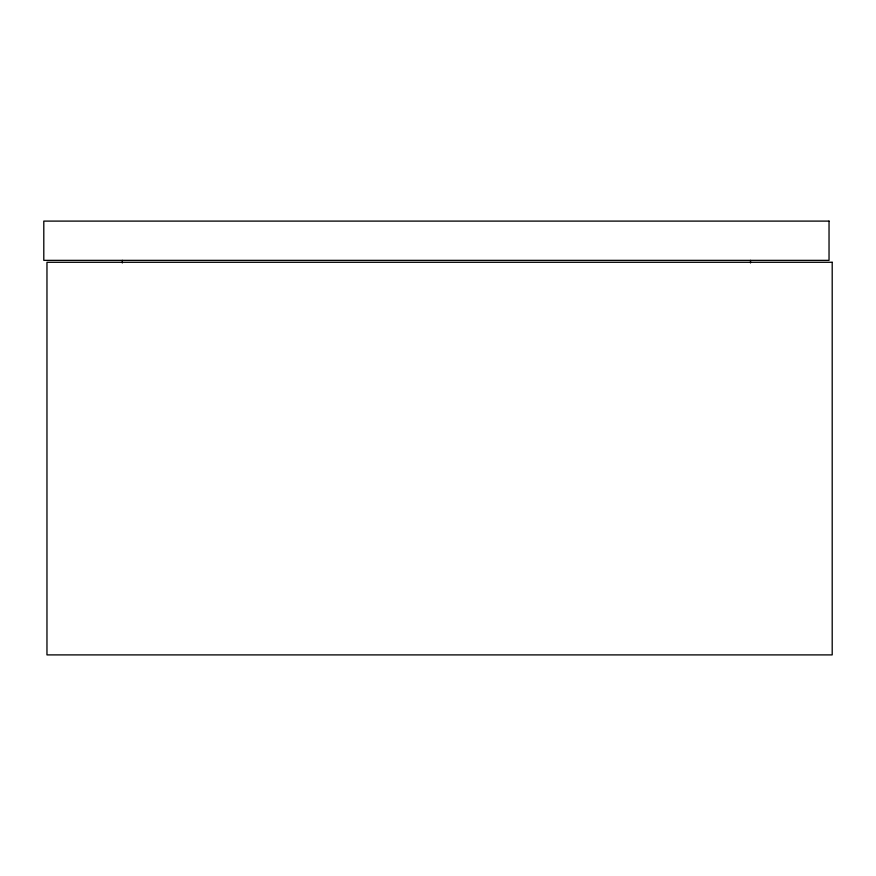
<?xml version="1.0" encoding="UTF-8"?>
<svg xmlns="http://www.w3.org/2000/svg" width="876" height="876" viewBox="0 0 876 876"><rect width="100%" height="100%" fill="white"/><g stroke="black" fill="none" stroke-linecap="round" stroke-linejoin="round"><path stroke-width="1.31" d="M750.513 260.358L750.513 262.975M122.322 260.358L122.322 262.975M829.035 221.102L43.8 221.102L43.8 260.358L829.035 260.358L829.035 221.102M832.2 262.285L46.965 262.285L46.965 654.898L832.2 654.898L832.2 262.285"/></g></svg>
